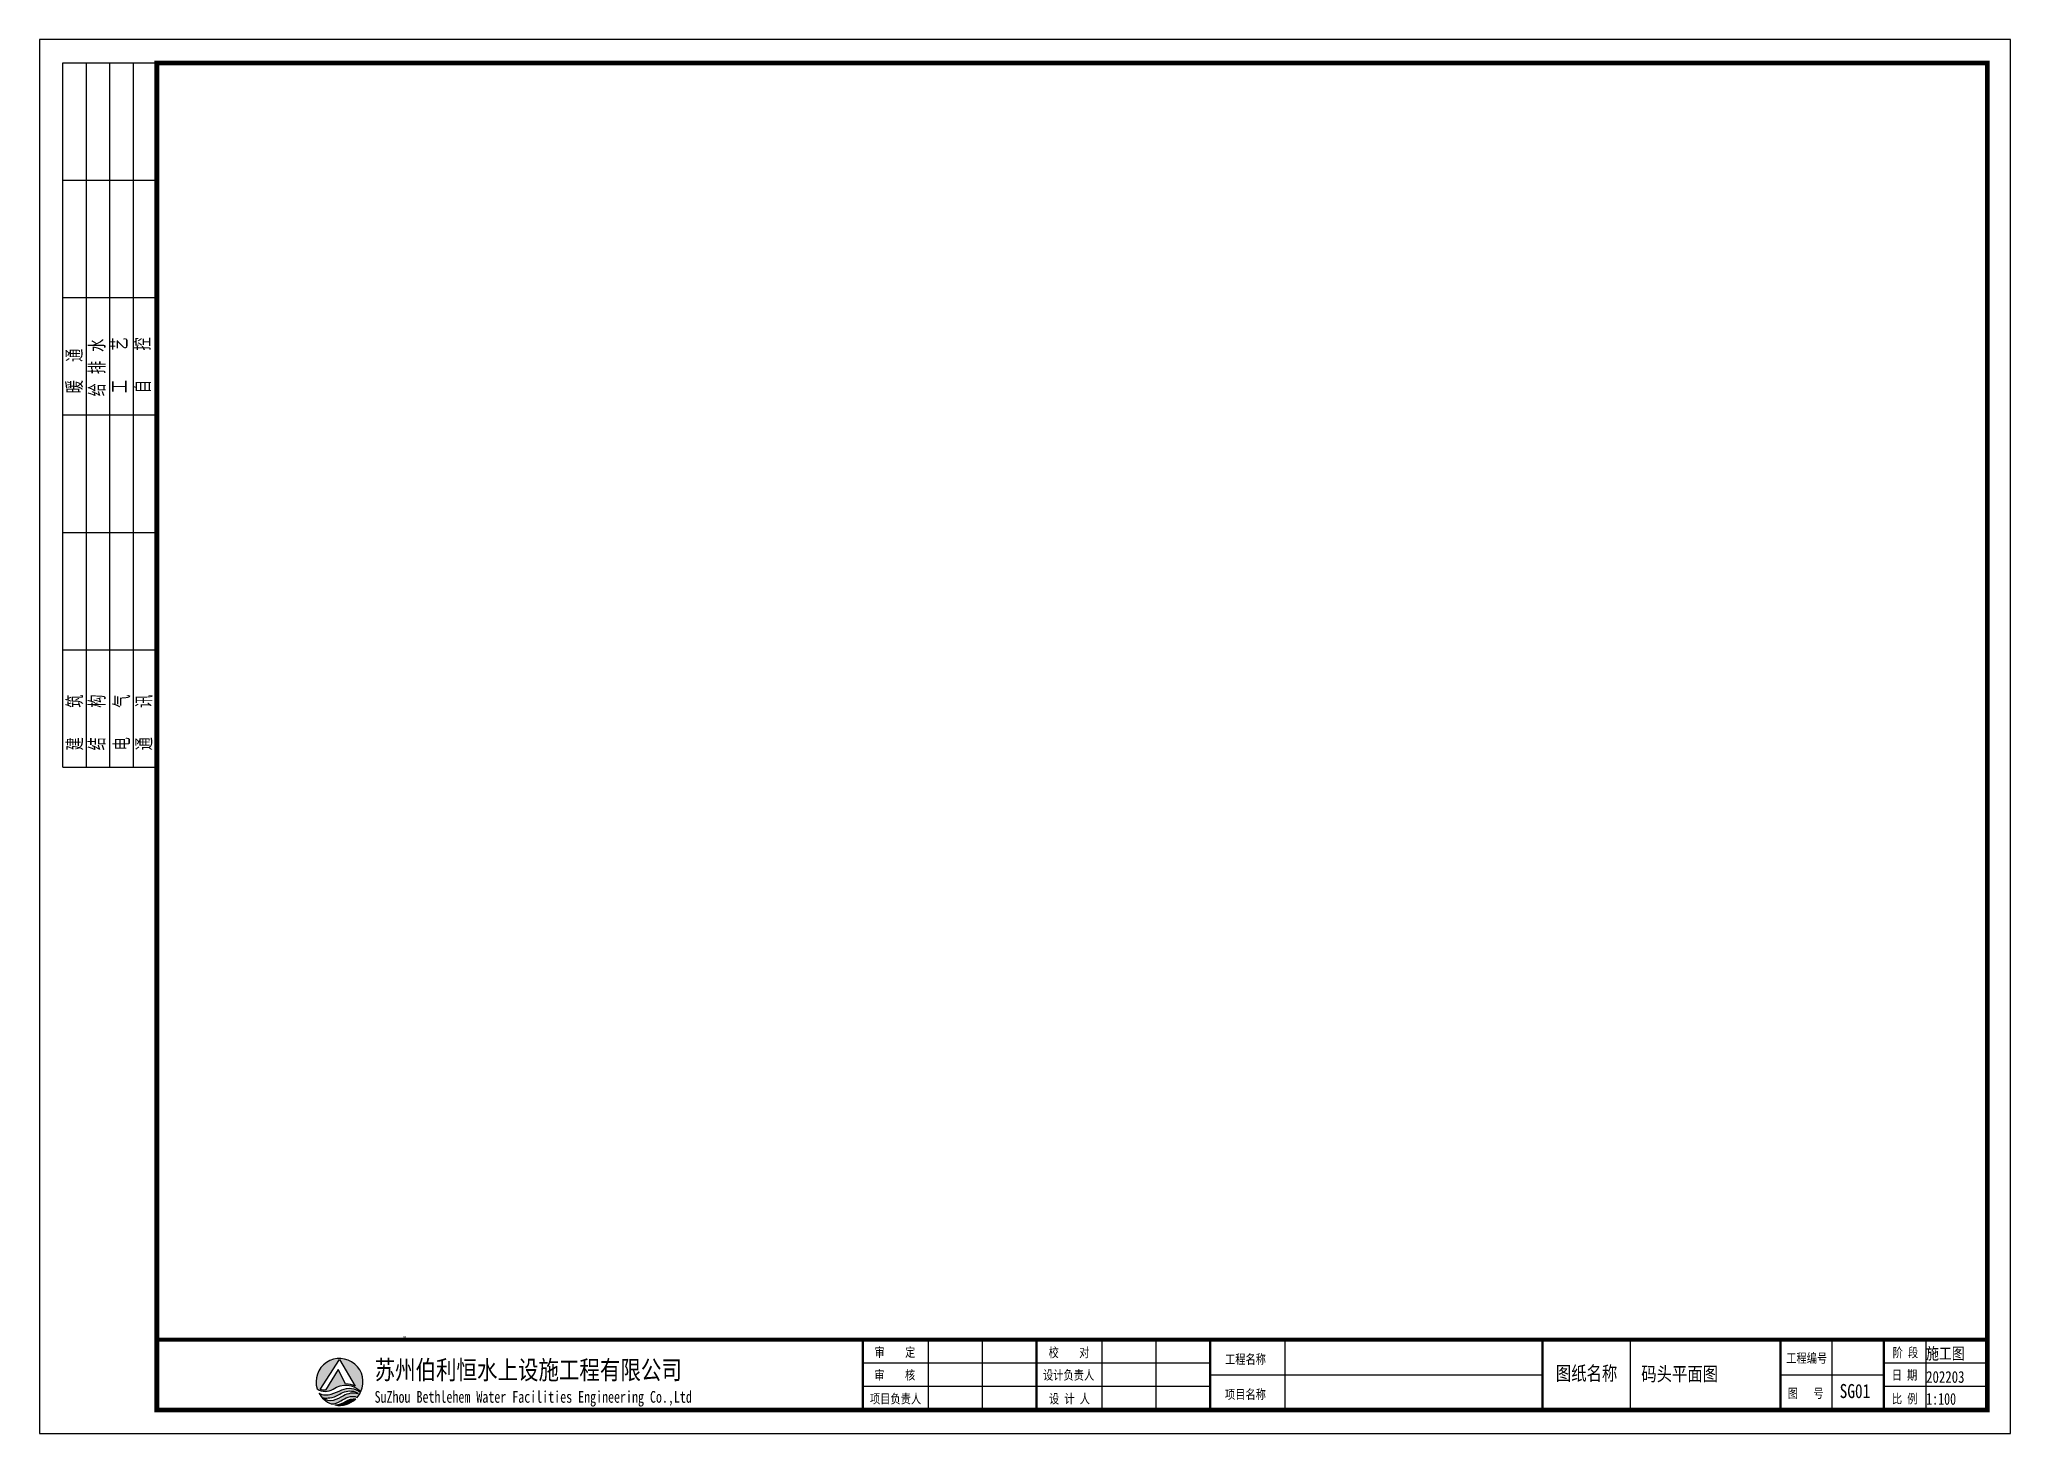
# Paper-space layout 'tk01' of a CAD drawing. Extents: x 0.1 to 10.4, y 0.3 to 7.6.
import ezdxf

# ---------------------------------------------------------------- set-up
doc = ezdxf.new("R2010")
doc.units = 0
doc.header["$LTSCALE"] = 1000
doc.header["$MEASUREMENT"] = 0
doc.styles.add('-宋体', font='', dxfattribs={"width": 0.8})
doc.styles.add('_TCH_DIM', font='SIMPLEX.shx', dxfattribs={"width": 0.7, "bigfont": 'hztxt.shx'})
doc.styles.get("Standard").update_dxf_attribs({"font": 'simplex.shx', "bigfont": 'hztxt.shx'})
doc.styles.add('图框', font='simhei.ttf')
doc.styles.add('黑体', font='simhei.ttf', dxfattribs={"width": 0.8})
doc.styles.get('-宋体').set_extended_font_data('SimSun')

# ---------------------------------------------------------------- blocks, each defined once
blk = doc.blocks.new('$TITLEBLK$00000187')
h = blk.add_hatch(color=140)
h.dxf.hatch_style = 1
h.paths.add_polyline_path([(-355.8, 4.5, 0.294083), (-352.4, 4.48, -0.363756), (-346.47, 3.96, 1.450144)])
h.paths.add_polyline_path([(-351.03, 10.8), (-347.73, 5.12, 0.101723), (-349.74, 5.58), (-351.34, 8.66), (-354.02, 4.26, -0.081837), (-355.14, 4.38)], flags=16)
h = blk.add_hatch(color=174)
h.paths.add_polyline_path([(-347.27, 2.71, 0.064571), (-346.55, 3.78, 0.296692), (-350.55, 4.29, -0.04264), (-352.81, 3.4, -0.209747), (-355.43, 3.62, 0.179915), (-352.8, 1.33, 0.169783), (-350.78, 1.97, -0.05744), (-349.2, 2.74, -0.214092)])
h.paths.add_polyline_path([(-350.22, 3.03, -0.084014), (-352.39, 2.08, -0.271733), (-354.47, 2.61, 0.071966), (-353.09, 2.64, 0.098278), (-351.26, 3.23, -0.072406), (-350.01, 3.9, -0.088156), (-348.47, 4.07, -0.181988), (-347.06, 3.48, 0.206106)], flags=16)
blk.add_hatch(color=174).paths.add_polyline_path([(-347.58, 2.39, 0.163426), (-349.49, 1.98, -0.143194), (-352.02, 1.1, 0.245013)])
for p, q in [((-225.54, 0), (-225.54, 15)), ((-214.04, 0), (-214.04, 15)), ((-188.54, 0), (-188.54, 15)), ((-177.04, 0), (-177.04, 15)), ((-149.56, 0), (-149.56, 15)), ((-76, 0), (-76, 15)), ((-33, 0), (-33, 15)), ((-13, 0), (-13, 15)), ((0, 0), (0, 15)), ((-165.54, 10), (-239.54, 10)), ((0, 10), (-22, 10)), ((-165.54, 5), (-239.54, 5)), ((-165.56, 7.5), (-94.73, 7.5)), ((-44, 7.5), (-22, 7.5)), ((0, 5), (-22, 5))]:
    blk.add_line(p, q)
for points, const_width in [([(-390, 0), (-390, 15), (0, 15)], 0.8), ([(-239.54, 0), (-239.54, 15)], 0.5), ([(-202.54, 0), (-202.54, 15)], 0.5), ([(-165.56, 0), (-165.56, 15)], 0.5), ([(-94.73, 0), (-94.73, 15)], 0.5), ([(-44, 0), (-44, 15)], 0.5), ([(-22, 0), (-22, 15)], 0.5)]:
    blk.add_lwpolyline(points, dxfattribs=dict(const_width=const_width))
for points in [[(-355.8, 4.5, 0.294083), (-352.4, 4.48, -0.363756), (-346.47, 3.96, 1.450144)], [(-355.14, 4.38), (-351.03, 10.8), (-347.73, 5.12, 0.101723), (-349.74, 5.58), (-351.34, 8.66), (-354.02, 4.26, -0.081837)]]:
    blk.add_lwpolyline(points, format="xyb", close=True)
for points in [[(-355.43, 3.62, 0.209747), (-352.81, 3.4, 0.04264), (-350.55, 4.29, -0.296692), (-346.55, 3.78)], [(-354.47, 2.61, 0.071966), (-353.09, 2.64, 0.098278), (-351.26, 3.23, -0.072406), (-350.01, 3.9, -0.088156), (-348.47, 4.07, -0.181988), (-347.06, 3.48, 0.206106), (-350.22, 3.03, -0.084014), (-352.39, 2.08, -0.271733), (-354.47, 2.61)], [(-352.8, 1.33, 0.169783), (-350.78, 1.97, -0.05744), (-349.2, 2.74, -0.214092), (-347.27, 2.71, -0.214092)], [(-352.02, 1.1, 0.126537), (-349.75, 1.81, -0.189728), (-347.58, 2.39, -0.189728)]]:
    blk.add_lwpolyline(points, format="xyb")
for start, end in [(208.4706, 249.2676), (258.5751, 313.6432), (318.8384, 333.6165)]:
    blk.add_arc((-351.03, 6), 5, start, end)
at = {"style": '图框'}
for s, height, width, p in [('审    定', 2, 0.8, (-237.07, 11.34)), ('校    对', 2, 0.8, (-199.97, 11.27)), ('阶 段', 2, 0.8, (-20.12, 11.27)), ('苏州伯利恒水上设施工程有限公司', 4, 0.8, (-343.57, 6.56)), ('审    核', 2, 0.8, (-237.09, 6.48)), ('设计负责人', 2, 0.8, (-201.15, 6.48)), ('工程名称', 2, 0.8, (-162.37, 9.86)), ('图纸名称', 3, 0.8, (-91.87, 6.34)), ('工程编号', 2, 0.8, (-42.79, 10.08)), ('日 期', 2, 0.8, (-20.31, 6.48)), ('SuZhou Bethlehem Water Facilities Engineering Co.,Ltd ', 2.5, 0.75, (-343.57, 1.57)), ('项目名称', 2, 0.8, (-162.37, 2.36)), ('图   号', 2, 0.8, (-42.46, 2.6)), ('项目负责人', 2, 0.8, (-238.02, 1.42)), ('设 计 人', 2, 0.8, (-199.87, 1.42)), ('比 例', 2, 0.8, (-20.27, 1.42))]:
    blk.add_text(s, height=height, dxfattribs=dict(at, width=width)).set_placement(p)
for tag, p in [('审定人', (-223.21, 10.95)), ('校对', (-185.05, 10.92)), ('审核人', (-223.21, 6.03)), ('设计负责人', (-188.17, 6.23)), ('项目负责人', (-225.23, 1.11)), ('设计人', (-186.01, 1.18))]:
    blk.add_attdef(tag, p, '', height=3)
for tag, p, height, style, width in [('工程名称', (-147.11, 9.53), 3, '-宋体', 0.8), ('阶段', (-12.96, 10.81), 2.5, '黑体', 0.8), ('图名', (-73.67, 6.22), 3, '-宋体', 0.8), ('日期', (-12.96, 5.8), 2.5, '黑体', 0.8), ('项目名称', (-147.25, 1.97), 3, '-宋体', 0.8), ('图号', (-31.44, 2.55), 3, '_TCH_DIM', 0.7), ('比例', (-12.96, 1.14), 2.5, '黑体', 0.8)]:
    blk.add_attdef(tag, p, '', height=height, dxfattribs=dict(style=style, width=width))
blk = doc.blocks.new('$TITLEBLK$00000095')
for p, q in [((-150, 20), (-150, 0)), ((-150, 20), (0, 20)), ((-125, 20), (-125, 0)), ((-100, 20), (-100, 0)), ((-75, 20), (-75, 0)), ((-75, 20), (-75, 0)), ((-50, 20), (-50, 0)), ((-25, 20), (-25, 0)), ((0, 20), (0, 0)), ((-150, 15), (-75, 15)), ((-75, 15), (0, 15)), ((-150, 10), (-75, 10)), ((-75, 10), (0, 10)), ((-150, 5), (-75, 5)), ((-75, 5), (0, 5))]:
    blk.add_line(p, q)
at = {"width": 0.8}
for s, p in [('建   筑', (-146.45, 15.65)), ('暖  通', (-70.35, 15.73)), ('结   构', (-146.45, 10.91)), ('给 排 水', (-71.03, 10.9)), ('电   气', (-146.45, 5.65)), ('工   艺', (-70.35, 6.13)), ('通   讯', (-146.45, 0.88)), ('自   控', (-70.35, 1.24))]:
    blk.add_text(s, height=3.509, dxfattribs=at).set_placement(p)
blk = doc.blocks.new('rgthtyjyuk')
blk.add_lwpolyline([(0, 0), (420, 0), (420, 297), (0, 297)], close=True)
at = {"const_width": 1}
blk.add_lwpolyline([(25, 5), (415, 5), (415, 292), (25, 292)], close=True, dxfattribs=at)
at = {"const_width": 0.8}
blk.add_lwpolyline([(415, 20), (25, 20)], dxfattribs=at)
at = {"rotation": 90}
blk.add_blockref('$TITLEBLK$00000095', (25, 292), dxfattribs=at)

psp = doc.layouts.new('tk01')

# ---------------------------------------------------------------- linework, layer by layer
at = {"color": 1}
psp.add_solid([(2.021, 0.764, 0.004), (2.021, 0.758, 0.004), (2.003, 0.761, 0.004)], dxfattribs=at)

# ---------------------------------------------------------------- block references
at = {"xscale": 0.02458256797558327, "yscale": 0.02458256797558327, "zscale": 0.02458256797558327}
psp.add_blockref('rgthtyjyuk', (0.103, 0.255), dxfattribs=at)
ref = psp.add_blockref('$TITLEBLK$00000187', (10.304, 0.378), dxfattribs=dict(xscale=0.02458256797558327, yscale=0.02458256797558327, zscale=0.02458256797558327))
ref.add_attrib('图名', '码头平面图', (8.493, 0.531), dxfattribs={"color": 3, "height": 0.0737, "style": '-宋体', "width": 0.8})
ref.add_attrib('图号', 'SG01', (9.532, 0.441), dxfattribs={"color": 3, "height": 0.0737, "style": '黑体', "width": 0.8})
ref.add_attrib('日期', '202203', (9.985, 0.521), dxfattribs={"color": 3, "height": 0.0615, "style": '黑体', "width": 0.8})
ref.add_attrib('阶段', '施工图', (9.985, 0.644), dxfattribs={"color": 3, "height": 0.0615, "style": '黑体', "width": 0.8})
ref.add_attrib('比例', '1:100', (9.985, 0.406), dxfattribs={"color": 3, "height": 0.0615, "style": '黑体', "width": 0.75})

doc.saveas('drawing.dxf')
